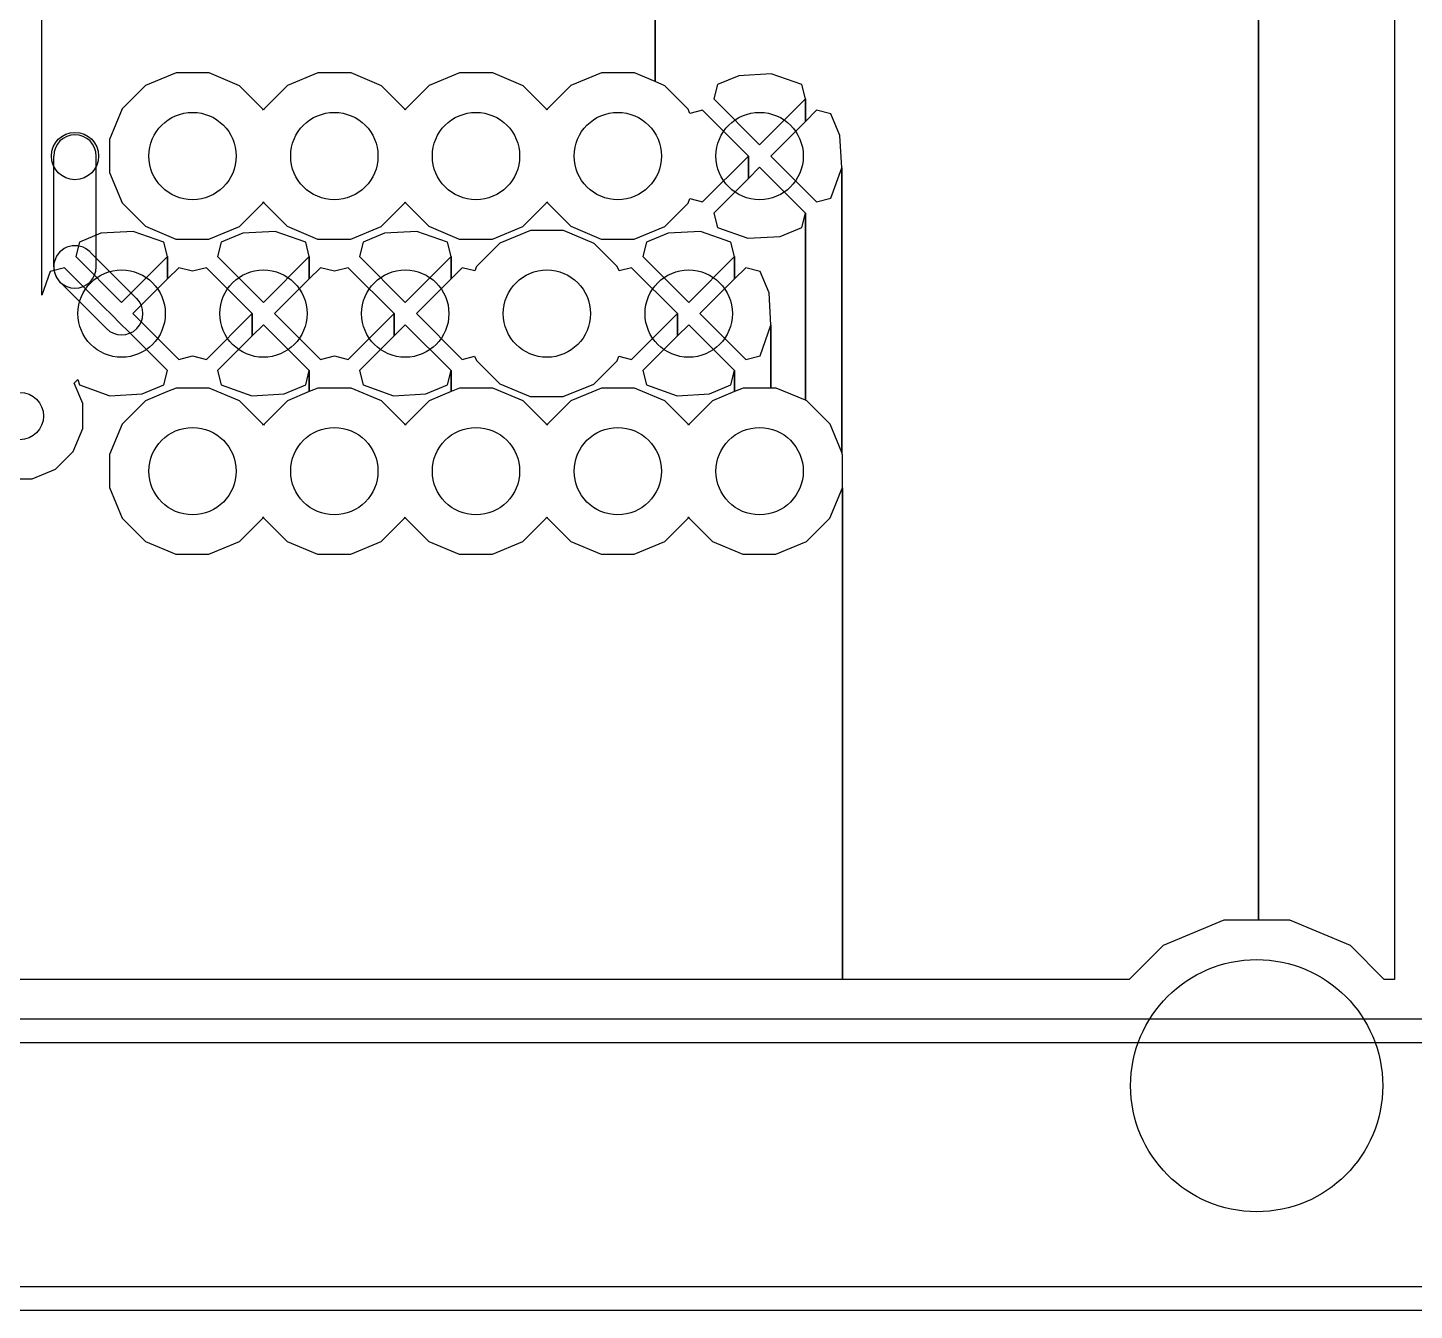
# Model space of a CAD drawing. Extents: x -29274 to 69862, y 24345 to 162744.
# Drawn here: x 52650 to 61450, y 24345 to 32484 of the extents above; entities that cross this region are included whole.
import ezdxf

# ---------------------------------------------------------------- set-up
doc = ezdxf.new("R2010")
doc.units = 0
doc.layers.add('BLACK', color=1, linetype='CONTINUOUS')

msp = doc.modelspace()

# ---------------------------------------------------------------- linework, layer by layer
at = {"layer": 'BLACK'}
for p, q in [((61325, 34920), (61325, 26445)), ((61325, 34920), (61325, 26445)), ((60462, 26820), (60462, 34338)), ((60462, 34338), (60462, 26820)), ((60462, 26820), (60462, 34338)), ((60462, 34338), (60462, 26820)), ((56632, 32143), (56632, 33450)), ((56632, 33450), (56632, 32143)), ((56632, 32143), (56632, 33450)), ((56632, 33450), (56632, 32143)), ((52740, 30787), (52740, 33120)), ((52740, 30787), (52740, 33120)), ((53592, 32197), (53398, 32117)), ((53592, 32197), (53398, 32117)), ((53802, 32197), (53592, 32197)), ((53802, 32197), (53592, 32197)), ((53995, 32116), (53802, 32197)), ((53995, 32116), (53802, 32197)), ((54492, 32197), (54298, 32117)), ((54492, 32197), (54298, 32117)), ((54702, 32197), (54492, 32197)), ((54702, 32197), (54492, 32197)), ((54895, 32116), (54702, 32197)), ((54895, 32116), (54702, 32197)), ((55391, 32197), (55197, 32117)), ((55391, 32197), (55197, 32117)), ((55601, 32197), (55391, 32197)), ((55601, 32197), (55391, 32197)), ((55794, 32116), (55601, 32197)), ((55794, 32116), (55601, 32197)), ((56291, 32197), (56097, 32117)), ((56291, 32197), (56097, 32117)), ((56501, 32197), (56291, 32197)), ((56501, 32197), (56291, 32197)), ((56632, 32143), (56501, 32197)), ((56632, 32143), (56501, 32197)), ((56694, 32116), (56632, 32143)), ((56694, 32116), (56632, 32143)), ((57027, 32123), (57004, 32032)), ((57027, 32123), (57004, 32032)), ((57164, 32180), (57027, 32123)), ((57164, 32180), (57027, 32123)), ((57369, 32191), (57164, 32180)), ((57369, 32191), (57164, 32180)), ((57563, 32123), (57369, 32191)), ((57563, 32123), (57369, 32191)), ((57586, 32032), (57563, 32123)), ((57586, 32032), (57563, 32123)), ((53398, 32117), (53250, 31969)), ((53398, 32117), (53250, 31969)), ((54143, 31968), (53995, 32116)), ((54143, 31968), (53995, 32116)), ((54298, 32117), (54150, 31969)), ((54298, 32117), (54150, 31969)), ((55043, 31968), (54895, 32116)), ((55043, 31968), (54895, 32116)), ((55197, 32117), (55049, 31969)), ((55197, 32117), (55049, 31969)), ((55942, 31968), (55794, 32116)), ((55942, 31968), (55794, 32116)), ((56097, 32117), (55949, 31969)), ((56097, 32117), (55949, 31969)), ((56842, 31968), (56694, 32116)), ((56842, 31968), (56694, 32116)), ((57004, 32032), (57295, 31741)), ((57004, 32032), (57295, 31741)), ((57295, 31741), (57586, 32032)), ((57295, 31741), (57586, 32032)), ((57586, 31890), (57586, 32032)), ((57586, 32032), (57586, 31890)), ((57586, 31890), (57586, 32032)), ((57586, 32032), (57586, 31890)), ((53250, 31969), (53169, 31776)), ((53250, 31969), (53169, 31776)), ((54146, 31961), (54143, 31968)), ((54146, 31961), (54143, 31968)), ((54150, 31969), (54146, 31961)), ((54150, 31969), (54146, 31961)), ((55045, 31962), (55043, 31968)), ((55045, 31962), (55043, 31968)), ((55049, 31969), (55045, 31962)), ((55049, 31969), (55045, 31962)), ((55945, 31961), (55942, 31968)), ((55945, 31961), (55942, 31968)), ((55949, 31969), (55945, 31961)), ((55949, 31969), (55945, 31961)), ((56853, 31941), (56842, 31968)), ((56853, 31941), (56842, 31968)), ((56933, 31961), (56853, 31941)), ((56933, 31961), (56853, 31941)), ((57224, 31670), (56933, 31961)), ((57224, 31670), (56933, 31961)), ((57657, 31961), (57586, 31890)), ((57657, 31961), (57586, 31890)), ((57748, 31938), (57657, 31961)), ((57748, 31938), (57657, 31961)), ((57586, 31890), (57366, 31670)), ((57586, 31890), (57366, 31670)), ((57805, 31801), (57748, 31938)), ((57805, 31801), (57748, 31938)), ((53169, 31776), (53169, 31566)), ((53169, 31776), (53169, 31566)), ((57816, 31596), (57805, 31801)), ((57816, 31596), (57805, 31801)), ((52815, 30966), (52815, 31670)), ((53085, 30966), (53085, 31670)), ((56933, 31379), (57224, 31670)), ((56933, 31379), (57224, 31670)), ((57224, 31528), (57224, 31670)), ((57224, 31670), (57224, 31528)), ((57224, 31528), (57224, 31670)), ((57224, 31670), (57224, 31528)), ((57295, 31599), (57224, 31528)), ((57295, 31599), (57224, 31528)), ((57586, 31308), (57295, 31599)), ((57586, 31308), (57295, 31599)), ((57366, 31670), (57657, 31379)), ((57366, 31670), (57657, 31379)), ((57748, 31402), (57816, 31596)), ((57748, 31402), (57816, 31596)), ((57816, 29789), (57816, 31596)), ((57816, 31596), (57816, 29789)), ((57816, 29789), (57816, 31596)), ((57816, 31596), (57816, 29789)), ((53169, 31566), (53249, 31372)), ((53169, 31566), (53249, 31372)), ((57224, 31528), (57004, 31308)), ((57224, 31528), (57004, 31308)), ((53249, 31372), (53397, 31224)), ((53249, 31372), (53397, 31224)), ((53994, 31223), (54142, 31371)), ((53994, 31223), (54142, 31371)), ((54142, 31371), (54145, 31380)), ((54142, 31371), (54145, 31380)), ((54145, 31380), (54149, 31372)), ((54145, 31380), (54149, 31372)), ((54149, 31372), (54297, 31224)), ((54149, 31372), (54297, 31224)), ((54894, 31223), (55042, 31371)), ((54894, 31223), (55042, 31371)), ((55042, 31371), (55045, 31379)), ((55042, 31371), (55045, 31379)), ((55045, 31379), (55048, 31372)), ((55045, 31379), (55048, 31372)), ((55048, 31372), (55196, 31224)), ((55048, 31372), (55196, 31224)), ((55793, 31223), (55941, 31371)), ((55793, 31223), (55941, 31371)), ((55941, 31371), (55944, 31380)), ((55941, 31371), (55944, 31380)), ((55944, 31380), (55948, 31372)), ((55944, 31380), (55948, 31372)), ((55948, 31372), (56096, 31224)), ((55948, 31372), (56096, 31224)), ((56693, 31223), (56841, 31371)), ((56693, 31223), (56841, 31371)), ((56841, 31371), (56852, 31400)), ((56841, 31371), (56852, 31400)), ((56852, 31400), (56933, 31379)), ((56852, 31400), (56933, 31379)), ((57657, 31379), (57748, 31402)), ((57657, 31379), (57748, 31402)), ((57004, 31308), (57027, 31217)), ((57004, 31308), (57027, 31217)), ((57563, 31217), (57586, 31308)), ((57563, 31217), (57586, 31308)), ((57586, 30120), (57586, 31308)), ((57586, 31308), (57586, 30120)), ((57586, 30120), (57586, 31308)), ((57586, 31308), (57586, 30120)), ((53115, 31180), (52978, 31123)), ((53115, 31180), (52978, 31123)), ((53320, 31191), (53115, 31180)), ((53320, 31191), (53115, 31180)), ((53514, 31123), (53320, 31191)), ((53514, 31123), (53320, 31191)), ((53397, 31224), (53590, 31143)), ((53397, 31224), (53590, 31143)), ((53800, 31143), (53994, 31223)), ((53800, 31143), (53994, 31223)), ((54015, 31180), (53878, 31123)), ((54015, 31180), (53878, 31123)), ((54220, 31191), (54015, 31180)), ((54220, 31191), (54015, 31180)), ((54414, 31123), (54220, 31191)), ((54414, 31123), (54220, 31191)), ((54297, 31224), (54490, 31143)), ((54297, 31224), (54490, 31143)), ((54700, 31143), (54894, 31223)), ((54700, 31143), (54894, 31223)), ((54915, 31180), (54778, 31123)), ((54915, 31180), (54778, 31123)), ((55120, 31191), (54915, 31180)), ((55120, 31191), (54915, 31180)), ((55314, 31123), (55120, 31191)), ((55314, 31123), (55120, 31191)), ((55196, 31224), (55389, 31143)), ((55196, 31224), (55389, 31143)), ((55599, 31143), (55793, 31223)), ((55599, 31143), (55793, 31223)), ((55841, 31197), (55647, 31117)), ((55841, 31197), (55647, 31117)), ((56051, 31197), (55841, 31197)), ((56051, 31197), (55841, 31197)), ((56244, 31116), (56051, 31197)), ((56244, 31116), (56051, 31197)), ((56096, 31224), (56289, 31143)), ((56096, 31224), (56289, 31143)), ((56499, 31143), (56693, 31223)), ((56499, 31143), (56693, 31223)), ((56714, 31180), (56577, 31123)), ((56714, 31180), (56577, 31123)), ((56919, 31191), (56714, 31180)), ((56919, 31191), (56714, 31180)), ((57113, 31123), (56919, 31191)), ((57113, 31123), (56919, 31191)), ((57027, 31217), (57221, 31149)), ((57027, 31217), (57221, 31149)), ((57221, 31149), (57426, 31160)), ((57221, 31149), (57426, 31160)), ((57426, 31160), (57563, 31217)), ((57426, 31160), (57563, 31217)), ((52978, 31123), (52955, 31032)), ((52978, 31123), (52955, 31032)), ((53537, 31032), (53514, 31123)), ((53537, 31032), (53514, 31123)), ((53590, 31143), (53800, 31143)), ((53590, 31143), (53800, 31143)), ((53878, 31123), (53855, 31032)), ((53878, 31123), (53855, 31032)), ((54437, 31032), (54414, 31123)), ((54437, 31032), (54414, 31123)), ((54490, 31143), (54700, 31143)), ((54490, 31143), (54700, 31143)), ((54778, 31123), (54755, 31032)), ((54778, 31123), (54755, 31032)), ((55337, 31032), (55314, 31123)), ((55337, 31032), (55314, 31123)), ((55389, 31143), (55599, 31143)), ((55389, 31143), (55599, 31143)), ((55647, 31117), (55499, 30969)), ((55647, 31117), (55499, 30969)), ((56392, 30968), (56244, 31116)), ((56392, 30968), (56244, 31116)), ((56289, 31143), (56499, 31143)), ((56289, 31143), (56499, 31143)), ((56577, 31123), (56554, 31032)), ((56577, 31123), (56554, 31032)), ((57136, 31032), (57113, 31123)), ((57136, 31032), (57113, 31123)), ((52955, 31032), (53246, 30741)), ((52955, 31032), (53246, 30741)), ((53341, 30766), (53046, 31061)), ((53246, 30741), (53537, 31032)), ((53246, 30741), (53537, 31032)), ((53537, 30890), (53537, 31032)), ((53537, 31032), (53537, 30890)), ((53537, 30890), (53537, 31032)), ((53537, 31032), (53537, 30890)), ((53855, 31032), (54146, 30741)), ((53855, 31032), (54146, 30741)), ((54146, 30741), (54437, 31032)), ((54146, 30741), (54437, 31032)), ((54437, 30890), (54437, 31032)), ((54437, 31032), (54437, 30890)), ((54437, 30890), (54437, 31032)), ((54437, 31032), (54437, 30890)), ((54755, 31032), (55046, 30741)), ((54755, 31032), (55046, 30741)), ((55046, 30741), (55337, 31032)), ((55046, 30741), (55337, 31032)), ((55337, 30890), (55337, 31032)), ((55337, 31032), (55337, 30890)), ((55337, 30890), (55337, 31032)), ((55337, 31032), (55337, 30890)), ((56554, 31032), (56845, 30741)), ((56554, 31032), (56845, 30741)), ((56845, 30741), (57136, 31032)), ((56845, 30741), (57136, 31032)), ((57136, 30890), (57136, 31032)), ((57136, 31032), (57136, 30890)), ((57136, 30890), (57136, 31032)), ((57136, 31032), (57136, 30890)), ((52793, 30938), (52740, 30787)), ((52793, 30938), (52740, 30787)), ((52884, 30961), (52793, 30938)), ((52884, 30961), (52793, 30938)), ((53140, 30705), (52884, 30961)), ((53140, 30705), (52884, 30961)), ((53537, 30890), (53317, 30670)), ((53537, 30890), (53317, 30670)), ((53608, 30961), (53537, 30890)), ((53608, 30961), (53537, 30890)), ((53696, 30939), (53608, 30961)), ((53696, 30939), (53608, 30961)), ((53784, 30961), (53696, 30939)), ((53784, 30961), (53696, 30939)), ((54075, 30670), (53784, 30961)), ((54075, 30670), (53784, 30961)), ((54437, 30890), (54217, 30670)), ((54437, 30890), (54217, 30670)), ((54508, 30961), (54437, 30890)), ((54508, 30961), (54437, 30890)), ((54596, 30939), (54508, 30961)), ((54596, 30939), (54508, 30961)), ((54684, 30961), (54596, 30939)), ((54684, 30961), (54596, 30939)), ((54975, 30670), (54684, 30961)), ((54975, 30670), (54684, 30961)), ((55337, 30890), (55117, 30670)), ((55337, 30890), (55117, 30670)), ((55408, 30961), (55337, 30890)), ((55408, 30961), (55337, 30890)), ((55487, 30941), (55408, 30961)), ((55487, 30941), (55408, 30961)), ((55499, 30969), (55487, 30941)), ((55499, 30969), (55487, 30941)), ((56403, 30941), (56392, 30968)), ((56403, 30941), (56392, 30968)), ((56483, 30961), (56403, 30941)), ((56483, 30961), (56403, 30941)), ((56774, 30670), (56483, 30961)), ((56774, 30670), (56483, 30961)), ((57136, 30890), (56916, 30670)), ((57136, 30890), (56916, 30670)), ((57207, 30961), (57136, 30890)), ((57207, 30961), (57136, 30890)), ((57298, 30938), (57207, 30961)), ((57298, 30938), (57207, 30961)), ((57355, 30801), (57298, 30938)), ((57355, 30801), (57298, 30938)), ((53150, 30575), (52855, 30870)), ((57366, 30596), (57355, 30801)), ((57366, 30596), (57355, 30801)), ((53175, 30670), (53140, 30705)), ((53175, 30670), (53140, 30705)), ((53246, 30599), (53175, 30670)), ((53246, 30599), (53175, 30670)), ((53317, 30670), (53608, 30379)), ((53317, 30670), (53608, 30379)), ((53784, 30379), (54075, 30670)), ((53784, 30379), (54075, 30670)), ((54075, 30528), (54075, 30670)), ((54075, 30670), (54075, 30528)), ((54075, 30528), (54075, 30670)), ((54075, 30670), (54075, 30528)), ((54217, 30670), (54508, 30379)), ((54217, 30670), (54508, 30379)), ((54684, 30379), (54975, 30670)), ((54684, 30379), (54975, 30670)), ((54975, 30528), (54975, 30670)), ((54975, 30670), (54975, 30528)), ((54975, 30528), (54975, 30670)), ((54975, 30670), (54975, 30528)), ((55117, 30670), (55408, 30379)), ((55117, 30670), (55408, 30379)), ((56483, 30379), (56774, 30670)), ((56483, 30379), (56774, 30670)), ((56774, 30528), (56774, 30670)), ((56774, 30670), (56774, 30528)), ((56774, 30528), (56774, 30670)), ((56774, 30670), (56774, 30528)), ((56916, 30670), (57207, 30379)), ((56916, 30670), (57207, 30379)), ((53281, 30564), (53246, 30599)), ((53281, 30564), (53246, 30599)), ((53537, 30308), (53281, 30564)), ((53537, 30308), (53281, 30564)), ((54146, 30599), (54075, 30528)), ((54146, 30599), (54075, 30528)), ((54437, 30308), (54146, 30599)), ((54437, 30308), (54146, 30599)), ((55046, 30599), (54975, 30528)), ((55046, 30599), (54975, 30528)), ((55337, 30308), (55046, 30599)), ((55337, 30308), (55046, 30599)), ((56845, 30599), (56774, 30528)), ((56845, 30599), (56774, 30528)), ((57136, 30308), (56845, 30599)), ((57136, 30308), (56845, 30599)), ((57298, 30402), (57366, 30596)), ((57298, 30402), (57366, 30596)), ((57366, 30197), (57366, 30596)), ((57366, 30596), (57366, 30197)), ((57366, 30197), (57366, 30596)), ((57366, 30596), (57366, 30197)), ((54075, 30528), (53855, 30308)), ((54075, 30528), (53855, 30308)), ((54975, 30528), (54755, 30308)), ((54975, 30528), (54755, 30308)), ((56774, 30528), (56554, 30308)), ((56774, 30528), (56554, 30308)), ((53608, 30379), (53696, 30402)), ((53608, 30379), (53696, 30402)), ((53696, 30402), (53784, 30379)), ((53696, 30402), (53784, 30379)), ((54508, 30379), (54596, 30402)), ((54508, 30379), (54596, 30402)), ((54596, 30402), (54684, 30379)), ((54596, 30402), (54684, 30379)), ((55408, 30379), (55486, 30399)), ((55408, 30379), (55486, 30399)), ((55486, 30399), (55498, 30372)), ((55486, 30399), (55498, 30372)), ((55498, 30372), (55646, 30224)), ((55498, 30372), (55646, 30224)), ((56243, 30223), (56391, 30371)), ((56243, 30223), (56391, 30371)), ((56391, 30371), (56402, 30400)), ((56391, 30371), (56402, 30400)), ((56402, 30400), (56483, 30379)), ((56402, 30400), (56483, 30379)), ((57207, 30379), (57298, 30402)), ((57207, 30379), (57298, 30402)), ((53514, 30217), (53537, 30308)), ((53514, 30217), (53537, 30308)), ((53855, 30308), (53878, 30217)), ((53855, 30308), (53878, 30217)), ((54414, 30217), (54437, 30308)), ((54414, 30217), (54437, 30308)), ((54437, 30175), (54437, 30308)), ((54437, 30308), (54437, 30175)), ((54437, 30175), (54437, 30308)), ((54437, 30308), (54437, 30175)), ((54755, 30308), (54778, 30217)), ((54755, 30308), (54778, 30217)), ((55314, 30217), (55337, 30308)), ((55314, 30217), (55337, 30308)), ((55337, 30175), (55337, 30308)), ((55337, 30308), (55337, 30175)), ((55337, 30175), (55337, 30308)), ((55337, 30308), (55337, 30175)), ((56554, 30308), (56577, 30217)), ((56554, 30308), (56577, 30217)), ((57113, 30217), (57136, 30308)), ((57113, 30217), (57136, 30308)), ((57136, 30175), (57136, 30308)), ((57136, 30308), (57136, 30175)), ((57136, 30175), (57136, 30308)), ((57136, 30308), (57136, 30175)), ((52945, 30228), (52969, 30252)), ((52945, 30228), (52969, 30252)), ((52999, 30099), (52945, 30228)), ((52999, 30099), (52945, 30228)), ((52969, 30252), (52978, 30217)), ((52969, 30252), (52978, 30217)), ((52978, 30217), (53172, 30149)), ((52978, 30217), (53172, 30149)), ((53377, 30160), (53514, 30217)), ((53377, 30160), (53514, 30217)), ((53592, 30197), (53537, 30175)), ((53592, 30197), (53537, 30175)), ((53802, 30197), (53592, 30197)), ((53802, 30197), (53592, 30197)), ((53995, 30116), (53802, 30197)), ((53995, 30116), (53802, 30197)), ((53878, 30217), (54072, 30149)), ((53878, 30217), (54072, 30149)), ((54277, 30160), (54414, 30217)), ((54277, 30160), (54414, 30217)), ((54492, 30197), (54437, 30175)), ((54492, 30197), (54437, 30175)), ((54702, 30197), (54492, 30197)), ((54702, 30197), (54492, 30197)), ((54895, 30116), (54702, 30197)), ((54895, 30116), (54702, 30197)), ((54778, 30217), (54972, 30149)), ((54778, 30217), (54972, 30149)), ((55177, 30160), (55314, 30217)), ((55177, 30160), (55314, 30217)), ((55391, 30197), (55337, 30175)), ((55391, 30197), (55337, 30175)), ((55601, 30197), (55391, 30197)), ((55601, 30197), (55391, 30197)), ((55794, 30116), (55601, 30197)), ((55794, 30116), (55601, 30197)), ((55646, 30224), (55839, 30143)), ((55646, 30224), (55839, 30143)), ((56049, 30143), (56243, 30223)), ((56049, 30143), (56243, 30223)), ((56291, 30197), (56097, 30117)), ((56291, 30197), (56097, 30117)), ((56501, 30197), (56291, 30197)), ((56501, 30197), (56291, 30197)), ((56694, 30116), (56501, 30197)), ((56694, 30116), (56501, 30197)), ((56577, 30217), (56771, 30149)), ((56577, 30217), (56771, 30149)), ((56976, 30160), (57113, 30217)), ((56976, 30160), (57113, 30217)), ((57191, 30197), (57136, 30175)), ((57191, 30197), (57136, 30175)), ((57366, 30197), (57191, 30197)), ((57366, 30197), (57191, 30197)), ((57401, 30197), (57366, 30197)), ((57401, 30197), (57366, 30197)), ((57586, 30120), (57401, 30197)), ((57586, 30120), (57401, 30197)), ((52999, 29940), (52999, 30099)), ((52999, 29940), (52999, 30099)), ((53172, 30149), (53377, 30160)), ((53172, 30149), (53377, 30160)), ((53398, 30117), (53250, 29969)), ((53398, 30117), (53250, 29969)), ((53537, 30175), (53398, 30117)), ((53537, 30175), (53398, 30117)), ((54143, 29968), (53995, 30116)), ((54143, 29968), (53995, 30116)), ((54072, 30149), (54277, 30160)), ((54072, 30149), (54277, 30160)), ((54298, 30117), (54150, 29969)), ((54298, 30117), (54150, 29969)), ((54437, 30175), (54298, 30117)), ((54437, 30175), (54298, 30117)), ((55043, 29968), (54895, 30116)), ((55043, 29968), (54895, 30116)), ((54972, 30149), (55177, 30160)), ((54972, 30149), (55177, 30160)), ((55197, 30117), (55049, 29969)), ((55197, 30117), (55049, 29969)), ((55337, 30175), (55197, 30117)), ((55337, 30175), (55197, 30117)), ((55942, 29968), (55794, 30116)), ((55942, 29968), (55794, 30116)), ((55839, 30143), (56049, 30143)), ((55839, 30143), (56049, 30143)), ((56097, 30117), (55949, 29969)), ((56097, 30117), (55949, 29969)), ((56842, 29968), (56694, 30116)), ((56842, 29968), (56694, 30116)), ((56771, 30149), (56976, 30160)), ((56771, 30149), (56976, 30160)), ((56997, 30117), (56849, 29969)), ((56997, 30117), (56849, 29969)), ((57136, 30175), (56997, 30117)), ((57136, 30175), (56997, 30117)), ((57594, 30116), (57586, 30120)), ((57594, 30116), (57586, 30120)), ((57742, 29968), (57594, 30116)), ((57742, 29968), (57594, 30116)), ((52938, 29794), (52999, 29940)), ((52938, 29794), (52999, 29940)), ((53250, 29969), (53169, 29776)), ((53250, 29969), (53169, 29776)), ((54146, 29961), (54143, 29968)), ((54146, 29961), (54143, 29968)), ((54150, 29969), (54146, 29961)), ((54150, 29969), (54146, 29961)), ((55045, 29962), (55043, 29968)), ((55045, 29962), (55043, 29968)), ((55049, 29969), (55045, 29962)), ((55049, 29969), (55045, 29962)), ((55945, 29961), (55942, 29968)), ((55945, 29961), (55942, 29968)), ((55949, 29969), (55945, 29961)), ((55949, 29969), (55945, 29961)), ((56845, 29961), (56842, 29968)), ((56845, 29961), (56842, 29968)), ((56849, 29969), (56845, 29961)), ((56849, 29969), (56845, 29961)), ((57816, 29789), (57742, 29968)), ((57816, 29789), (57742, 29968)), ((52826, 29682), (52938, 29794)), ((52826, 29682), (52938, 29794)), ((53169, 29776), (53169, 29566)), ((53169, 29776), (53169, 29566)), ((57822, 29774), (57816, 29789)), ((57822, 29774), (57816, 29789)), ((57822, 29564), (57822, 29774)), ((57822, 29564), (57822, 29774)), ((52679, 29621), (52826, 29682)), ((52679, 29621), (52826, 29682)), ((52520, 29621), (52679, 29621)), ((52520, 29621), (52679, 29621)), ((53169, 29566), (53249, 29372)), ((53169, 29566), (53249, 29372)), ((57741, 29371), (57822, 29564)), ((57741, 29371), (57822, 29564)), ((57822, 26445), (57822, 29564)), ((57822, 29564), (57822, 26445)), ((57822, 26445), (57822, 29564)), ((57822, 29564), (57822, 26445)), ((53249, 29372), (53397, 29224)), ((53249, 29372), (53397, 29224)), ((53994, 29223), (54142, 29371)), ((53994, 29223), (54142, 29371)), ((54142, 29371), (54145, 29380)), ((54142, 29371), (54145, 29380)), ((54145, 29380), (54149, 29372)), ((54145, 29380), (54149, 29372)), ((54149, 29372), (54297, 29224)), ((54149, 29372), (54297, 29224)), ((54894, 29223), (55042, 29371)), ((54894, 29223), (55042, 29371)), ((55042, 29371), (55045, 29379)), ((55042, 29371), (55045, 29379)), ((55045, 29379), (55048, 29372)), ((55045, 29379), (55048, 29372)), ((55048, 29372), (55196, 29224)), ((55048, 29372), (55196, 29224)), ((55793, 29223), (55941, 29371)), ((55793, 29223), (55941, 29371)), ((55941, 29371), (55944, 29380)), ((55941, 29371), (55944, 29380)), ((55944, 29380), (55948, 29372)), ((55944, 29380), (55948, 29372)), ((55948, 29372), (56096, 29224)), ((55948, 29372), (56096, 29224)), ((56693, 29223), (56841, 29371)), ((56693, 29223), (56841, 29371)), ((56841, 29371), (56844, 29380)), ((56841, 29371), (56844, 29380)), ((56844, 29380), (56848, 29372)), ((56844, 29380), (56848, 29372)), ((56848, 29372), (56996, 29224)), ((56848, 29372), (56996, 29224)), ((57593, 29223), (57741, 29371)), ((57593, 29223), (57741, 29371)), ((53397, 29224), (53590, 29143)), ((53397, 29224), (53590, 29143)), ((53800, 29143), (53994, 29223)), ((53800, 29143), (53994, 29223)), ((54297, 29224), (54490, 29143)), ((54297, 29224), (54490, 29143)), ((54700, 29143), (54894, 29223)), ((54700, 29143), (54894, 29223)), ((55196, 29224), (55389, 29143)), ((55196, 29224), (55389, 29143)), ((55599, 29143), (55793, 29223)), ((55599, 29143), (55793, 29223)), ((56096, 29224), (56289, 29143)), ((56096, 29224), (56289, 29143)), ((56499, 29143), (56693, 29223)), ((56499, 29143), (56693, 29223)), ((56996, 29224), (57189, 29143)), ((56996, 29224), (57189, 29143)), ((57399, 29143), (57593, 29223)), ((57399, 29143), (57593, 29223)), ((53590, 29143), (53800, 29143)), ((53590, 29143), (53800, 29143)), ((54490, 29143), (54700, 29143)), ((54490, 29143), (54700, 29143)), ((55389, 29143), (55599, 29143)), ((55389, 29143), (55599, 29143)), ((56289, 29143), (56499, 29143)), ((56289, 29143), (56499, 29143)), ((57189, 29143), (57399, 29143)), ((57189, 29143), (57399, 29143)), ((60242, 26820), (59856, 26660)), ((60242, 26820), (59856, 26660)), ((60462, 26820), (60242, 26820)), ((60462, 26820), (60242, 26820)), ((60660, 26820), (60462, 26820)), ((60660, 26820), (60462, 26820)), ((61045, 26660), (60660, 26820)), ((61045, 26660), (60660, 26820)), ((59856, 26660), (59640, 26445)), ((59856, 26660), (59640, 26445)), ((61259, 26445), (61045, 26660)), ((61259, 26445), (61045, 26660)), ((57822, 26445), (48925, 26445)), ((57822, 26445), (48925, 26445)), ((59640, 26445), (57822, 26445)), ((59640, 26445), (57822, 26445)), ((61325, 26445), (61259, 26445)), ((61325, 26445), (61259, 26445)), ((34150, 26195), (61650, 26195)), ((34150, 26045), (61650, 26045)), ((-8450, 24495), (61700, 24495)), ((-8450, 24345), (61700, 24345))]:
    msp.add_line(p, q, dxfattribs=at)
for centre, radius in [((53696, 31670), 277), ((54596, 31670), 277), ((55495, 31670), 277), ((56395, 31670), 277), ((57295, 31670), 277), ((52950, 31670), 150), ((53246, 30670), 277), ((54146, 30670), 277), ((55046, 30670), 277), ((55945, 30670), 277), ((56845, 30670), 277), ((52600, 30020), 150), ((53696, 29670), 277), ((54596, 29670), 277), ((55495, 29670), 277), ((56395, 29670), 277), ((57295, 29670), 277), ((60450, 25770), 800)]:
    msp.add_circle(centre, radius, dxfattribs=at)
for centre, start, end in [((52950, 31670), 360, 540), ((52950, 30966), 405, 585), ((52950, 30966), 180, 360), ((53246, 30670), 225, 405)]:
    msp.add_arc(centre, 135, start, end, dxfattribs=at)

doc.saveas('drawing.dxf')
